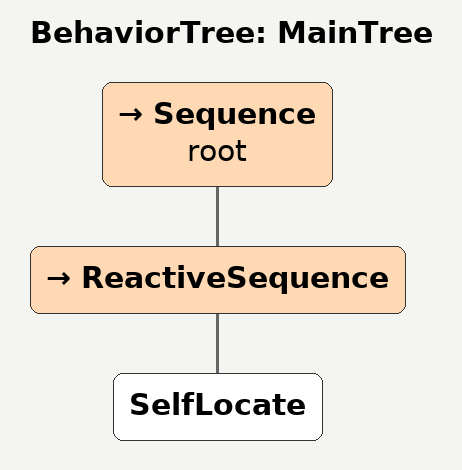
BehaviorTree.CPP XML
<root BTCPP_format="4" >
    <BehaviorTree ID="MainTree">
        <Sequence name="root">
            <ReactiveSequence>
                <SelfLocate />
            </ReactiveSequence>
        </Sequence>
    </BehaviorTree>
</root>
